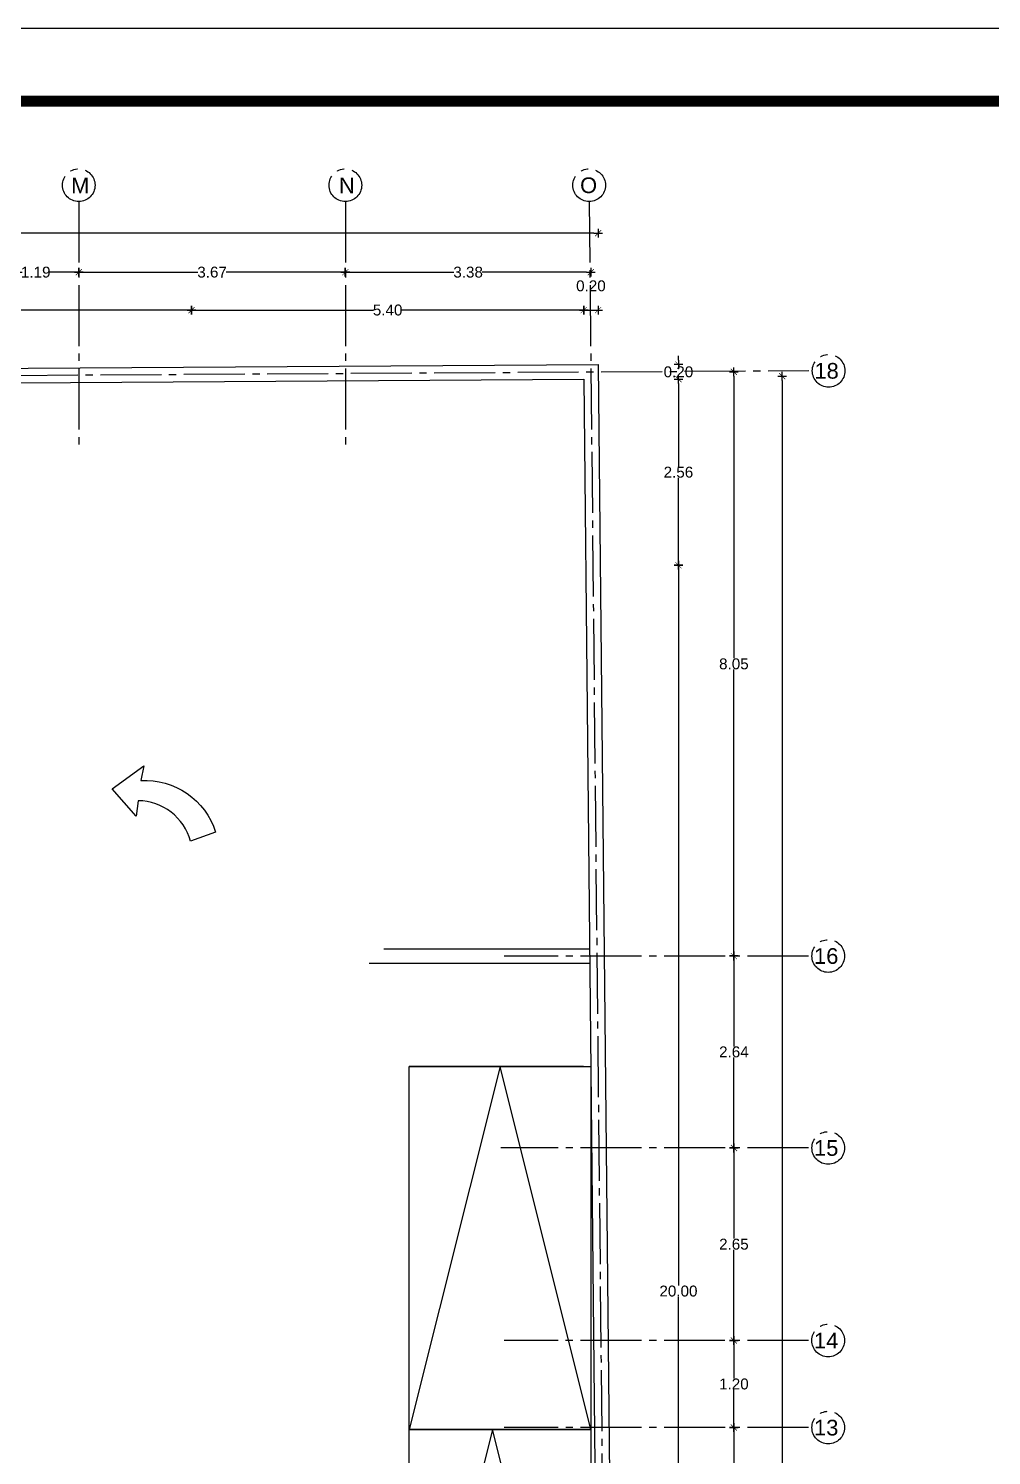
# Model space of a CAD drawing. Header units: millimetres. Extents: x 1217 to 2428, y 234 to 644.
# Drawn here: x 2371.59 to 2384.86, y 364.78 to 384.44 of the extents above; entities that cross this region are included whole.
import ezdxf

# ---------------------------------------------------------------- set-up
doc = ezdxf.new("R2010")
doc.units = ezdxf.units.MM
doc.linetypes.add('ACAD_ISO04W100', pattern=[30, 24, -3, 0, -3])
doc.layers.get('0').update_dxf_attribs({"lineweight": 5})
for name, color, linetype in [('0.1', 251, 'Continuous'), ('COTAS', 252, 'Continuous'), ('COTAS INTERIORES', 3, 'Continuous'), ('EJES', 8, 'Continuous'), ('HOJA PUERTA', 2, 'Continuous'), ('MURO', 5, 'Continuous'), ('PAVIMENTO', 8, 'Continuous')]:
    doc.layers.add(name, color=color, linetype=linetype)
doc.styles.add('INTERARQ', font='arial.ttf')
doc.styles.get("Standard").update_dxf_attribs({"font": 'arial.ttf'})
doc.dimstyles.new('ESCALA_1-50', dxfattribs={"dimtxt": 0.15, "dimasz": 0.06, "dimexe": 0.18, "dimexo": 0.0625, "dimgap": 0, "dimtad": 0, "dimtih": 1, "dimtoh": 1, "dimzin": 0, "dimdsep": 46, "dimtxsty": 'INTERARQ', "dimblk": 'DIMTICK', "dimcen": 0, "dimse1": 1, "dimse2": 1, "dimclrd": 256, "dimclre": 1, "dimclrt": 2, "dimadec": 0, "dimazin": 0, "dimtfac": 4.5, "dimtofl": 0, "dimtmove": 2, "dimatfit": 3, "dimldrblk": 'DIMTICK', "dimfxl": 1, "dimtolj": 1, "dimtzin": 0, "dimarcsym": 0})

# ---------------------------------------------------------------- blocks, each defined once
blk = doc.blocks.new('DIMTICK')
at = {"color": 1}
for p, q in [((-1, 0), (1, 0)), ((0, 1), (0, -1))]:
    blk.add_line(p, q, dxfattribs=at)
at = {"color": 3, "const_width": 0.141}
blk.add_lwpolyline([(0.71, 0.71), (-0.71, -0.71)], dxfattribs=at)
blk = doc.blocks.new('*D182')
at = {"layer": 'COTAS', "lineweight": -2, "ltscale": 3, "transparency": 16777216}
for p, q in [((2380.543, 376.986), (2380.543, 367.123)), ((2380.543, 357.106), (2380.543, 366.969))]:
    blk.add_line(p, q, dxfattribs=at)
at = {"layer": 'DEFPOINTS', "color": 0, "ltscale": 3, "transparency": 16777216}
for p in [(2378.739, 377.046, 0), (2380.543, 377.046), (2379.163, 357.046, 0)]:
    blk.add_point(p, dxfattribs=at)
at = {"layer": 'COTAS', "lineweight": -2, "ltscale": 3, "transparency": 16777216, "xscale": 0.06, "yscale": 0.06, "zscale": 0.06}
for p, rotation in [((2380.543, 377.046), 90), ((2380.543, 357.046), 270)]:
    blk.add_blockref('DIMTICK', p, dxfattribs=dict(at, rotation=rotation))
at = {"layer": 'COTAS', "color": 2, "ltscale": 3, "transparency": 16777216, "insert": (2380.543, 367.046), "char_height": 0.15, "attachment_point": 5, "style": 'INTERARQ'}
blk.add_mtext('\\A1;20.00', dxfattribs=at)
blk = doc.blocks.new('*D183')
at = {"layer": 'COTAS', "lineweight": -2, "ltscale": 3, "transparency": 16777216}
for p, q in [((2380.543, 379.55), (2380.543, 378.404)), ((2380.543, 377.106), (2380.543, 378.251))]:
    blk.add_line(p, q, dxfattribs=at)
at = {"layer": 'DEFPOINTS', "color": 0, "ltscale": 3, "transparency": 16777216}
for p in [(2378.985, 379.61), (2380.543, 379.61), (2378.739, 377.046, 0)]:
    blk.add_point(p, dxfattribs=at)
at = {"layer": 'COTAS', "lineweight": -2, "ltscale": 3, "transparency": 16777216, "xscale": 0.06, "yscale": 0.06, "zscale": 0.06}
for p, rotation in [((2380.543, 379.61), 90), ((2380.543, 377.046), 270)]:
    blk.add_blockref('DIMTICK', p, dxfattribs=dict(at, rotation=rotation))
at = {"layer": 'COTAS', "color": 2, "ltscale": 3, "transparency": 16777216, "insert": (2380.543, 378.328), "char_height": 0.15, "attachment_point": 5, "style": 'INTERARQ'}
blk.add_mtext('\\A1;2.56', dxfattribs=at)
blk = doc.blocks.new('*D184')
at = {"layer": 'COTAS', "lineweight": -2, "ltscale": 3, "transparency": 16777216}
for p, q in [((2380.543, 379.871), (2380.543, 379.931)), ((2380.543, 379.55), (2380.543, 379.49))]:
    blk.add_line(p, q, dxfattribs=at)
at = {"layer": 'DEFPOINTS', "color": 0, "ltscale": 3, "transparency": 16777216}
for p in [(2379.183, 379.811), (2380.543, 379.811), (2378.985, 379.61)]:
    blk.add_point(p, dxfattribs=at)
at = {"layer": 'COTAS', "lineweight": -2, "ltscale": 3, "transparency": 16777216, "xscale": 0.06, "yscale": 0.06, "zscale": 0.06}
for p, rotation in [((2380.543, 379.811), 270), ((2380.543, 379.61), 90)]:
    blk.add_blockref('DIMTICK', p, dxfattribs=dict(at, rotation=rotation))
at = {"layer": 'COTAS', "color": 2, "ltscale": 3, "transparency": 16777216, "insert": (2380.543, 379.71), "char_height": 0.15, "attachment_point": 5, "style": 'INTERARQ'}
blk.add_mtext('\\A1;0.20', dxfattribs=at)
blk = doc.blocks.new('*D193')
at = {"layer": 'COTAS', "lineweight": -2, "ltscale": 3, "transparency": 16777216}
for p, q in [((2381.307, 365.106), (2381.307, 364.541)), ((2381.307, 363.823), (2381.307, 364.388))]:
    blk.add_line(p, q, dxfattribs=at)
at = {"layer": 'DEFPOINTS', "color": 0, "ltscale": 3, "transparency": 16777216}
for p in [(2379.889, 365.166, 0), (2381.307, 365.166), (2379.6, 363.763, 0)]:
    blk.add_point(p, dxfattribs=at)
at = {"layer": 'COTAS', "lineweight": -2, "ltscale": 3, "transparency": 16777216, "xscale": 0.06, "yscale": 0.06, "zscale": 0.06}
for p, rotation in [((2381.307, 365.166), 90), ((2381.307, 363.763), 270)]:
    blk.add_blockref('DIMTICK', p, dxfattribs=dict(at, rotation=rotation))
at = {"layer": 'COTAS', "color": 2, "ltscale": 3, "transparency": 16777216, "insert": (2381.307, 364.464), "char_height": 0.15, "attachment_point": 5, "style": 'INTERARQ'}
blk.add_mtext('\\A1;1.40', dxfattribs=at)
blk = doc.blocks.new('*D194')
at = {"layer": 'COTAS', "lineweight": -2, "ltscale": 3, "transparency": 16777216}
for p, q in [((2381.307, 366.306), (2381.307, 365.842)), ((2381.307, 365.226), (2381.307, 365.689))]:
    blk.add_line(p, q, dxfattribs=at)
at = {"layer": 'DEFPOINTS', "color": 0, "ltscale": 3, "transparency": 16777216}
for p in [(2379.898, 366.366, 0), (2381.307, 366.366), (2379.889, 365.166, 0)]:
    blk.add_point(p, dxfattribs=at)
at = {"layer": 'COTAS', "lineweight": -2, "ltscale": 3, "transparency": 16777216, "xscale": 0.06, "yscale": 0.06, "zscale": 0.06}
for p, rotation in [((2381.307, 366.366), 90), ((2381.307, 365.166), 270)]:
    blk.add_blockref('DIMTICK', p, dxfattribs=dict(at, rotation=rotation))
at = {"layer": 'COTAS', "color": 2, "ltscale": 3, "transparency": 16777216, "insert": (2381.307, 365.766), "char_height": 0.15, "attachment_point": 5, "style": 'INTERARQ'}
blk.add_mtext('\\A1;1.20', dxfattribs=at)
blk = doc.blocks.new('*D195')
at = {"layer": 'COTAS', "lineweight": -2, "ltscale": 3, "transparency": 16777216}
for p, q in [((2381.307, 368.958), (2381.307, 367.769)), ((2381.307, 366.426), (2381.307, 367.616))]:
    blk.add_line(p, q, dxfattribs=at)
at = {"layer": 'DEFPOINTS', "color": 0, "ltscale": 3, "transparency": 16777216}
for p in [(2379.943, 369.018, 0), (2381.307, 369.018), (2379.898, 366.366, 0)]:
    blk.add_point(p, dxfattribs=at)
at = {"layer": 'COTAS', "lineweight": -2, "ltscale": 3, "transparency": 16777216, "xscale": 0.06, "yscale": 0.06, "zscale": 0.06}
for p, rotation in [((2381.307, 369.018), 90), ((2381.307, 366.366), 270)]:
    blk.add_blockref('DIMTICK', p, dxfattribs=dict(at, rotation=rotation))
at = {"layer": 'COTAS', "color": 2, "ltscale": 3, "transparency": 16777216, "insert": (2381.307, 367.692), "char_height": 0.15, "attachment_point": 5, "style": 'INTERARQ'}
blk.add_mtext('\\A1;2.65', dxfattribs=at)
blk = doc.blocks.new('*D196')
at = {"layer": 'COTAS', "lineweight": -2, "ltscale": 3, "transparency": 16777216}
for p, q in [((2381.307, 371.603), (2381.307, 370.417)), ((2381.307, 369.078), (2381.307, 370.264))]:
    blk.add_line(p, q, dxfattribs=at)
at = {"layer": 'DEFPOINTS', "color": 0, "ltscale": 3, "transparency": 16777216}
for p in [(2380.691, 371.663, 0), (2381.307, 371.663), (2379.925, 369.018, 0)]:
    blk.add_point(p, dxfattribs=at)
at = {"layer": 'COTAS', "lineweight": -2, "ltscale": 3, "transparency": 16777216, "xscale": 0.06, "yscale": 0.06, "zscale": 0.06}
for p, rotation in [((2381.307, 371.663), 90), ((2381.307, 369.018), 270)]:
    blk.add_blockref('DIMTICK', p, dxfattribs=dict(at, rotation=rotation))
at = {"layer": 'COTAS', "color": 2, "ltscale": 3, "transparency": 16777216, "insert": (2381.307, 370.341), "char_height": 0.15, "attachment_point": 5, "style": 'INTERARQ'}
blk.add_mtext('\\A1;2.64', dxfattribs=at)
blk = doc.blocks.new('*D197')
at = {"layer": 'COTAS', "lineweight": -2, "ltscale": 3, "transparency": 16777216}
for p, q in [((2381.307, 379.651), (2381.307, 375.764)), ((2381.307, 371.723), (2381.307, 375.61))]:
    blk.add_line(p, q, dxfattribs=at)
at = {"layer": 'DEFPOINTS', "color": 0, "ltscale": 3, "transparency": 16777216}
for p in [(2379.437, 379.711), (2381.307, 379.711), (2380.691, 371.663, 0)]:
    blk.add_point(p, dxfattribs=at)
at = {"layer": 'COTAS', "lineweight": -2, "ltscale": 3, "transparency": 16777216, "xscale": 0.06, "yscale": 0.06, "zscale": 0.06}
for p, rotation in [((2381.307, 379.711), 90), ((2381.307, 371.663), 270)]:
    blk.add_blockref('DIMTICK', p, dxfattribs=dict(at, rotation=rotation))
at = {"layer": 'COTAS', "color": 2, "ltscale": 3, "transparency": 16777216, "insert": (2381.307, 375.687), "char_height": 0.15, "attachment_point": 5, "style": 'INTERARQ'}
blk.add_mtext('\\A1;8.05', dxfattribs=at)
blk = doc.blocks.new('*D198')
at = {"layer": 'COTAS', "lineweight": -2, "ltscale": 3, "transparency": 16777216}
for p, q in [((2381.972, 379.591), (2381.972, 360.586)), ((2381.972, 341.427), (2381.972, 360.432))]:
    blk.add_line(p, q, dxfattribs=at)
at = {"layer": 'DEFPOINTS', "color": 0, "ltscale": 3, "transparency": 16777216}
for p in [(2379.436, 379.651, 0), (2379.826, 341.367, 0), (2381.972, 341.367)]:
    blk.add_point(p, dxfattribs=at)
at = {"layer": 'COTAS', "lineweight": -2, "ltscale": 3, "transparency": 16777216, "xscale": 0.06, "yscale": 0.06, "zscale": 0.06}
for p, rotation in [((2381.972, 379.651), 90), ((2381.972, 341.367), 270)]:
    blk.add_blockref('DIMTICK', p, dxfattribs=dict(at, rotation=rotation))
at = {"layer": 'COTAS', "color": 2, "ltscale": 3, "transparency": 16777216, "insert": (2381.972, 360.509), "char_height": 0.15, "attachment_point": 5, "style": 'INTERARQ'}
blk.add_mtext('\\A1;38.28', dxfattribs=at)
blk = doc.blocks.new('*D147')
at = {"layer": 'COTAS', "lineweight": -2, "ltscale": 3, "transparency": 16777216}
for p, q in [((2358.994, 380.562), (2366.138, 380.562)), ((2373.774, 380.562), (2366.63, 380.562))]:
    blk.add_line(p, q, dxfattribs=at)
at = {"layer": 'DEFPOINTS', "color": 0, "ltscale": 3, "transparency": 16777216}
for p in [(2373.834, 380.562), (2358.934, 379.965, 0), (2373.834, 378.436, 0)]:
    blk.add_point(p, dxfattribs=at)
at = {"layer": 'COTAS', "lineweight": -2, "ltscale": 3, "transparency": 16777216, "xscale": 0.06, "yscale": 0.06, "zscale": 0.06, "rotation": 180}
blk.add_blockref('DIMTICK', (2358.934, 380.562), dxfattribs=at)
at = {"layer": 'COTAS', "lineweight": -2, "ltscale": 3, "transparency": 16777216, "xscale": 0.06, "yscale": 0.06, "zscale": 0.06}
blk.add_blockref('DIMTICK', (2373.834, 380.562), dxfattribs=at)
at = {"layer": 'COTAS', "color": 2, "ltscale": 3, "transparency": 16777216, "insert": (2366.384, 380.562), "char_height": 0.15, "attachment_point": 5, "style": 'INTERARQ'}
blk.add_mtext('\\A1;14.90', dxfattribs=at)
blk = doc.blocks.new('*D148')
at = {"layer": 'COTAS', "lineweight": -2, "ltscale": 3, "transparency": 16777216}
for p, q in [((2373.894, 380.562), (2376.341, 380.562)), ((2379.178, 380.562), (2376.731, 380.562))]:
    blk.add_line(p, q, dxfattribs=at)
at = {"layer": 'DEFPOINTS', "color": 0, "ltscale": 3, "transparency": 16777216}
for p in [(2379.238, 380.562), (2379.238, 380.095), (2373.834, 378.436)]:
    blk.add_point(p, dxfattribs=at)
at = {"layer": 'COTAS', "lineweight": -2, "ltscale": 3, "transparency": 16777216, "xscale": 0.06, "yscale": 0.06, "zscale": 0.06, "rotation": 180}
blk.add_blockref('DIMTICK', (2373.834, 380.562), dxfattribs=at)
at = {"layer": 'COTAS', "lineweight": -2, "ltscale": 3, "transparency": 16777216, "xscale": 0.06, "yscale": 0.06, "zscale": 0.06}
blk.add_blockref('DIMTICK', (2379.238, 380.562), dxfattribs=at)
at = {"layer": 'COTAS', "color": 2, "ltscale": 3, "transparency": 16777216, "insert": (2376.536, 380.562), "char_height": 0.15, "attachment_point": 5, "style": 'INTERARQ'}
blk.add_mtext('\\A1;5.40', dxfattribs=at)
blk = doc.blocks.new('*D149')
at = {"layer": 'COTAS', "lineweight": -2, "ltscale": 3, "transparency": 16777216}
blk.add_line((2379.298, 380.562), (2379.376, 380.562), dxfattribs=at)
at = {"layer": 'DEFPOINTS', "color": 0, "ltscale": 3, "transparency": 16777216}
for p in [(2379.436, 380.562), (2379.436, 380.296), (2379.238, 380.095)]:
    blk.add_point(p, dxfattribs=at)
at = {"layer": 'COTAS', "lineweight": -2, "ltscale": 3, "transparency": 16777216, "xscale": 0.06, "yscale": 0.06, "zscale": 0.06, "rotation": 180}
blk.add_blockref('DIMTICK', (2379.238, 380.562), dxfattribs=at)
at = {"layer": 'COTAS', "lineweight": -2, "ltscale": 3, "transparency": 16777216, "xscale": 0.06, "yscale": 0.06, "zscale": 0.06}
blk.add_blockref('DIMTICK', (2379.436, 380.562), dxfattribs=at)
at = {"layer": 'COTAS', "color": 2, "ltscale": 3, "transparency": 16777216, "insert": (2379.337, 380.895), "char_height": 0.15, "attachment_point": 5, "style": 'INTERARQ'}
blk.add_mtext('\\A1;0.20', dxfattribs=at)
blk = doc.blocks.new('*D155')
at = {"layer": 'COTAS', "lineweight": -2, "ltscale": 3, "transparency": 16777216}
for p, q in [((2371.154, 381.084), (2371.499, 381.084)), ((2372.22, 381.084), (2371.875, 381.084))]:
    blk.add_line(p, q, dxfattribs=at)
at = {"layer": 'DEFPOINTS', "color": 0, "ltscale": 3, "transparency": 16777216}
for p in [(2372.28, 381.084), (2371.094, 380.562), (2372.28, 380.562)]:
    blk.add_point(p, dxfattribs=at)
at = {"layer": 'COTAS', "lineweight": -2, "ltscale": 3, "transparency": 16777216, "xscale": 0.06, "yscale": 0.06, "zscale": 0.06, "rotation": 180}
blk.add_blockref('DIMTICK', (2371.094, 381.084), dxfattribs=at)
at = {"layer": 'COTAS', "lineweight": -2, "ltscale": 3, "transparency": 16777216, "xscale": 0.06, "yscale": 0.06, "zscale": 0.06}
blk.add_blockref('DIMTICK', (2372.28, 381.084), dxfattribs=at)
at = {"layer": 'COTAS', "color": 2, "ltscale": 3, "transparency": 16777216, "insert": (2371.687, 381.084), "char_height": 0.15, "attachment_point": 5, "style": 'INTERARQ'}
blk.add_mtext('\\A1;1.19', dxfattribs=at)
blk = doc.blocks.new('*D156')
at = {"layer": 'COTAS', "lineweight": -2, "ltscale": 3, "transparency": 16777216}
for p, q in [((2372.34, 381.084), (2373.922, 381.084)), ((2375.893, 381.084), (2374.311, 381.084))]:
    blk.add_line(p, q, dxfattribs=at)
at = {"layer": 'DEFPOINTS', "color": 0, "ltscale": 3, "transparency": 16777216}
for p in [(2375.953, 381.084), (2372.28, 380.562), (2375.953, 380.562)]:
    blk.add_point(p, dxfattribs=at)
at = {"layer": 'COTAS', "lineweight": -2, "ltscale": 3, "transparency": 16777216, "xscale": 0.06, "yscale": 0.06, "zscale": 0.06, "rotation": 180}
blk.add_blockref('DIMTICK', (2372.28, 381.084), dxfattribs=at)
at = {"layer": 'COTAS', "lineweight": -2, "ltscale": 3, "transparency": 16777216, "xscale": 0.06, "yscale": 0.06, "zscale": 0.06}
blk.add_blockref('DIMTICK', (2375.953, 381.084), dxfattribs=at)
at = {"layer": 'COTAS', "color": 2, "ltscale": 3, "transparency": 16777216, "insert": (2374.117, 381.084), "char_height": 0.15, "attachment_point": 5, "style": 'INTERARQ'}
blk.add_mtext('\\A1;3.67', dxfattribs=at)
blk = doc.blocks.new('*D157')
at = {"layer": 'COTAS', "lineweight": -2, "ltscale": 3, "transparency": 16777216}
for p, q in [((2376.013, 381.084), (2377.45, 381.084)), ((2379.277, 381.084), (2377.84, 381.084))]:
    blk.add_line(p, q, dxfattribs=at)
at = {"layer": 'DEFPOINTS', "color": 0, "ltscale": 3, "transparency": 16777216}
for p in [(2379.337, 381.084), (2375.953, 380.562), (2379.337, 380.562)]:
    blk.add_point(p, dxfattribs=at)
at = {"layer": 'COTAS', "lineweight": -2, "ltscale": 3, "transparency": 16777216, "xscale": 0.06, "yscale": 0.06, "zscale": 0.06, "rotation": 180}
blk.add_blockref('DIMTICK', (2375.953, 381.084), dxfattribs=at)
at = {"layer": 'COTAS', "lineweight": -2, "ltscale": 3, "transparency": 16777216, "xscale": 0.06, "yscale": 0.06, "zscale": 0.06}
blk.add_blockref('DIMTICK', (2379.337, 381.084), dxfattribs=at)
at = {"layer": 'COTAS', "color": 2, "ltscale": 3, "transparency": 16777216, "insert": (2377.645, 381.084), "char_height": 0.15, "attachment_point": 5, "style": 'INTERARQ'}
blk.add_mtext('\\A1;3.38', dxfattribs=at)
blk = doc.blocks.new('*D158')
at = {"layer": 'COTAS', "lineweight": -2, "ltscale": 3, "transparency": 16777216}
for p, q in [((2347.678, 381.621), (2363.275, 381.621)), ((2379.376, 381.621), (2363.779, 381.621))]:
    blk.add_line(p, q, dxfattribs=at)
at = {"layer": 'DEFPOINTS', "color": 0, "ltscale": 3, "transparency": 16777216}
for p in [(2379.436, 381.621), (2379.436, 380.296, 0), (2347.618, 380.104, 0)]:
    blk.add_point(p, dxfattribs=at)
at = {"layer": 'COTAS', "lineweight": -2, "ltscale": 3, "transparency": 16777216, "xscale": 0.06, "yscale": 0.06, "zscale": 0.06, "rotation": 180}
blk.add_blockref('DIMTICK', (2347.618, 381.621), dxfattribs=at)
at = {"layer": 'COTAS', "lineweight": -2, "ltscale": 3, "transparency": 16777216, "xscale": 0.06, "yscale": 0.06, "zscale": 0.06}
blk.add_blockref('DIMTICK', (2379.436, 381.621), dxfattribs=at)
at = {"layer": 'COTAS', "color": 2, "ltscale": 3, "transparency": 16777216, "insert": (2363.527, 381.621), "char_height": 0.15, "attachment_point": 5, "style": 'INTERARQ'}
blk.add_mtext('\\A1;31.82', dxfattribs=at)

msp = doc.modelspace()

# ---------------------------------------------------------------- linework, layer by layer
at = {"layer": '0.1', "ltscale": 3, "elevation": 0}
msp.add_lwpolyline([(2338.46076, 332.44057), (2428.46076, 332.44057), (2428.46076, 384.44057), (2338.46076, 384.44057)], close=True, dxfattribs=at)
at = {"layer": '0.1', "ltscale": 3, "const_width": 0.15, "elevation": 0}
msp.add_lwpolyline([(2339.46076, 333.44057), (2427.46076, 333.44057), (2427.46076, 383.44057), (2339.46076, 383.44057)], close=True, dxfattribs=at)
at = {"layer": 'COTAS INTERIORES', "ltscale": 3, "elevation": 0}
for points in [[(2376.48365, 371.76283), (2379.31795, 371.76283)], [(2376.28365, 371.56283), (2379.31999, 371.56283)]]:
    msp.add_lwpolyline(points, dxfattribs=at)
at = {"layer": 'EJES', "linetype": 'ACAD_ISO04W100', "ltscale": 0.035, "elevation": 0}
for points in [[(2372.27962, 382.05671), (2372.27962, 378.6153)], [(2375.95341, 382.05671), (2375.95341, 378.6153)], [(2379.31303, 382.05671), (2379.7599, 338.2167)], [(2344.97835, 379.50272), (2382.34027, 379.72869)], [(2382.33495, 371.66281), (2378.14211, 371.66281)], [(2382.33495, 369.01825), (2378.09799, 369.01825)], [(2382.33404, 366.36613), (2378.14211, 366.36613)], [(2382.33495, 365.16568), (2378.14211, 365.16568)]]:
    msp.add_lwpolyline(points, dxfattribs=at)
at = {"layer": 'EJES', "linetype": 'ACAD_ISO04W100', "ltscale": 0.035}
for centre in [(2372.27962, 382.28168, 0), (2375.95341, 382.28168, 0), (2379.31303, 382.28168, 0), (2382.61247, 379.72525, 0), (2382.61247, 379.72524, 0), (2382.60715, 371.66281, 0), (2382.60714, 371.66281, 0), (2382.60715, 369.01825, 0), (2382.60714, 369.01824, 0), (2382.60624, 366.36613, 0), (2382.60623, 366.36613, 0), (2382.60715, 365.16568, 0), (2382.60714, 365.16567, 0)]:
    msp.add_circle(centre, 0.22498, dxfattribs=at)
at = {"layer": 'HOJA PUERTA', "linetype": 'Continuous', "elevation": 0}
msp.add_lwpolyline([(2372.73843, 373.96718), (2373.17862, 374.28112), (2373.13369, 374.07878, -0.343917), (2374.16628, 373.37069), (2373.82034, 373.24378, 0.33706281), (2373.09842, 373.80228), (2373.07136, 373.59021)], format="xyb", close=True, dxfattribs=at)
at = {"layer": 'MURO', "color": 1, "ltscale": 3}
msp.add_line((2379.23255, 370.14118, 0), (2376.83448, 370.14118, 0), dxfattribs=at)
at = {"layer": 'MURO', "color": 5, "elevation": 0}
for points in [[(2348.21908, 343.93864), (2348.0196, 343.93864), (2347.73943, 368.81979), (2347.73715, 369.02204), (2347.61806, 379.61869), (2358.72793, 379.67826), (2379.43592, 379.81113), (2379.82617, 341.52665)], [(2348.21908, 343.93864), (2347.93941, 368.82204), (2347.93714, 369.02429), (2347.82031, 379.41977), (2358.72911, 379.47827), (2358.72911, 379.47827), (2379.23796, 379.60985), (2379.62616, 341.52665)]]:
    msp.add_lwpolyline(points, dxfattribs=at)
at = {"layer": 'MURO', "color": 1, "ltscale": 3, "elevation": 0}
for points in [[(2379.33448, 365.14118), (2376.83448, 365.14118), (2376.83448, 370.14118), (2379.33448, 370.14118), (2379.33448, 365.14118)], [(2379.33448, 360.14118), (2376.83448, 360.14118), (2376.83448, 365.14118), (2379.33448, 365.14118), (2379.33448, 360.14118)]]:
    msp.add_lwpolyline(points, dxfattribs=at)
at = {"layer": 'PAVIMENTO', "color": 251, "ltscale": 3, "elevation": 0}
for points in [[(2379.33448, 365.14118), (2378.08448, 370.14118), (2376.83448, 365.14118)], [(2379.23256, 360.14014), (2377.98256, 365.14014), (2376.73256, 360.14014)]]:
    msp.add_lwpolyline(points, dxfattribs=at)

# ---------------------------------------------------------------- texts
at = {"layer": 'EJES', "char_height": 0.216, "width": 0.344369, "attachment_point": 5}
for s, insert in [('M', (2372.29973, 382.27994, 0)), ('N', (2375.97352, 382.27994, 0)), ('O', (2379.30507, 382.27994, 0)), ('18', (2382.58446, 379.7235, 0)), ('16', (2382.57914, 371.66107, 0)), ('15', (2382.57914, 369.0165, 0)), ('14', (2382.57823, 366.36439, 0)), ('13', (2382.57914, 365.16393, 0))]:
    msp.add_mtext(s, dxfattribs=dict(at, insert=insert))

# ---------------------------------------------------------------- dimensions: what is measured, and where the dimension line sits
at = {"layer": 'COTAS', "ltscale": 3}
for base, p1, p2, picture, middle in [((2379.43592, 381.62113), (2347.61806, 380.10369, 0), (2379.43592, 380.29613, 0), '*D158', (2363.52699, 381.62113)), ((2372.27962, 381.08431), (2371.09361, 380.5622), (2372.27962, 380.5622), '*D155', (2371.68662, 381.08431)), ((2375.95341, 381.08431), (2372.27962, 380.5622), (2375.95341, 380.5622), '*D156', (2374.11651, 381.08431)), ((2379.33694, 381.08431), (2375.95341, 380.5622), (2379.33694, 380.5622), '*D157', (2377.64518, 381.08431)), ((2379.43592, 380.5622, 0), (2379.23796, 380.09486, 0), (2379.43592, 380.29613, 0), '*D149', (2379.33694, 380.89537, 0)), ((2373.83413, 380.5622), (2358.93365, 379.96458, 0), (2373.83413, 378.43581, 0), '*D147', (2366.38389, 380.5622)), ((2379.23796, 380.5622, 0), (2373.83413, 378.43581, 0), (2379.23796, 380.09486, 0), '*D148', (2376.53605, 380.5622, 0))]:
    dim = msp.add_linear_dim(base=base, p1=p1, p2=p2, dimstyle='ESCALA_1-50', dxfattribs=at)
    dim.commit()
    dim.dimension.update_dxf_attribs({"geometry": picture, "text_midpoint": middle})
for base, p1, p2, picture, middle in [((2380.54252, 379.81113), (2378.98482, 379.60985), (2379.18278, 379.81113), '*D184', (2380.54252, 379.71049)), ((2380.54252, 379.60985), (2378.7387, 377.04595, 0), (2378.98482, 379.60985), '*D183', (2380.54252, 378.3279)), ((2381.97234, 341.36665), (2379.43592, 379.65113, 0), (2379.82617, 341.36665, 0), '*D198', (2381.97234, 360.50889)), ((2381.30731, 379.71113), (2380.69113, 371.66281, 0), (2379.43694, 379.71113), '*D197', (2381.30731, 375.68697)), ((2380.54252, 377.04595), (2379.16324, 357.04595, 0), (2378.7387, 377.04595, 0), '*D182', (2380.54252, 367.04595)), ((2381.30731, 371.66281), (2379.92514, 369.01825, 0), (2380.69113, 371.66281, 0), '*D196', (2381.30731, 370.34053)), ((2381.30731, 369.01825), (2379.89773, 366.36613, 0), (2379.94311, 369.01825, 0), '*D195', (2381.30731, 367.69219)), ((2381.30731, 366.36613), (2379.88927, 365.1655, 0), (2379.89773, 366.36613, 0), '*D194', (2381.30731, 365.76582)), ((2381.30731, 365.1655), (2379.59951, 363.76285, 0), (2379.88927, 365.1655, 0), '*D193', (2381.30731, 364.46417))]:
    dim = msp.add_linear_dim(base=base, p1=p1, p2=p2, angle=90, dimstyle='ESCALA_1-50', dxfattribs=at)
    dim.commit()
    dim.dimension.update_dxf_attribs({"geometry": picture, "text_midpoint": middle})

doc.saveas('drawing.dxf')
